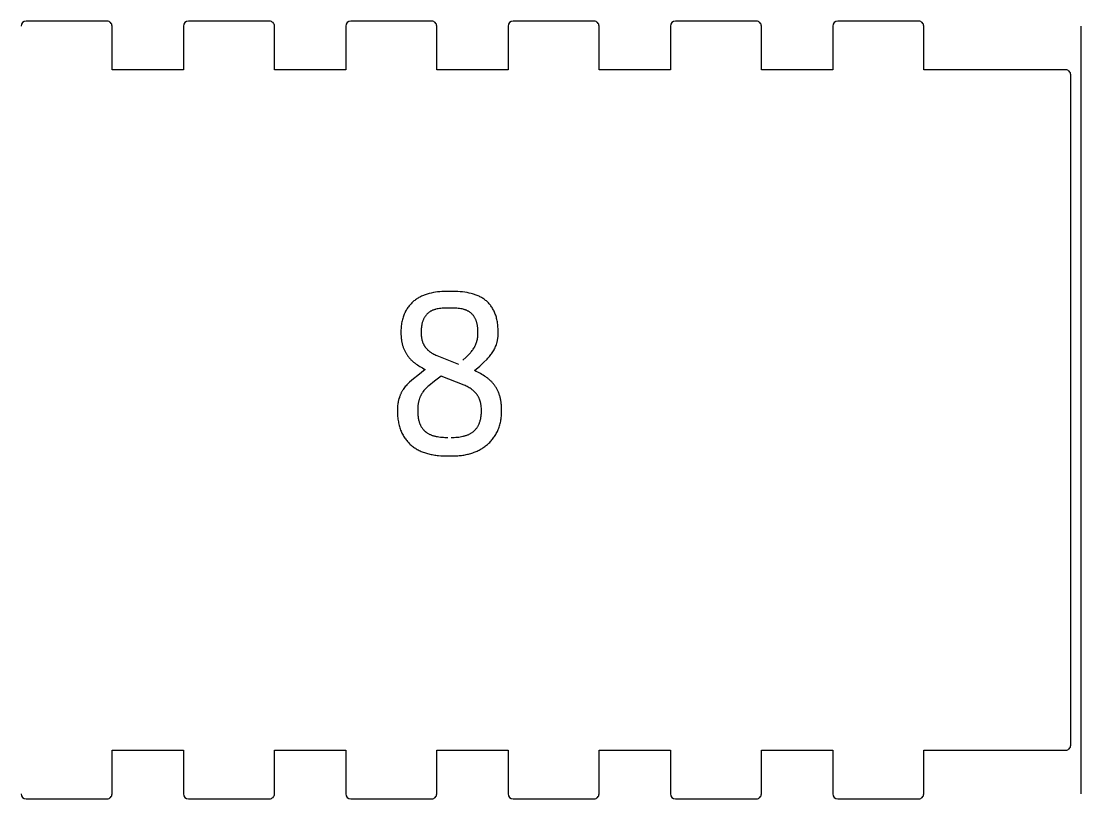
# Model space of a CAD drawing. Extents: x 296 to 1497, y 3 to 304.
# Drawn here: x 1259.2 to 1324.5, y 188.9 to 236.8 of the extents above; entities that cross this region are included whole.
import ezdxf

# ---------------------------------------------------------------- set-up
doc = ezdxf.new("R2010")
doc.units = 0
doc.layers.add('FLAT_PANELS', color=1, linetype='CONTINUOUS')
doc.layers.add('HELP_LINES', color=3, linetype='CONTINUOUS')

msp = doc.modelspace()

# ---------------------------------------------------------------- linework, layer by layer
at = {"layer": 'FLAT_PANELS'}
for p, q in [((1264.509, 236.766, 0), (1259.509, 236.766, 0)), ((1264.809, 233.766, 0), (1264.809, 236.466, 0)), ((1269.21, 236.466, 0), (1269.21, 233.766, 0)), ((1274.51, 236.766, 0), (1269.51, 236.766, 0)), ((1274.81, 233.766, 0), (1274.81, 236.466, 0)), ((1279.21, 236.466, 0), (1279.21, 233.766, 0)), ((1284.51, 236.766, 0), (1279.51, 236.766, 0)), ((1284.81, 233.766, 0), (1284.81, 236.466, 0)), ((1289.21, 236.466, 0), (1289.21, 233.766, 0)), ((1294.51, 236.766, 0), (1289.51, 236.766, 0)), ((1294.81, 233.766, 0), (1294.81, 236.466, 0)), ((1299.21, 236.466, 0), (1299.21, 233.766, 0)), ((1304.51, 236.766, 0), (1299.51, 236.766, 0)), ((1304.81, 233.766, 0), (1304.81, 236.466, 0)), ((1309.21, 236.466, 0), (1309.21, 233.766, 0)), ((1314.51, 236.766, 0), (1309.51, 236.766, 0)), ((1314.81, 233.766, 0), (1314.81, 236.466, 0)), ((1324.487, 236.466, 0), (1324.487, 189.172, 0)), ((1269.21, 233.766, 0), (1264.809, 233.766, 0)), ((1279.21, 233.766, 0), (1274.81, 233.766, 0)), ((1289.21, 233.766, 0), (1284.81, 233.766, 0)), ((1299.21, 233.766, 0), (1294.81, 233.766, 0)), ((1309.21, 233.766, 0), (1304.81, 233.766, 0)), ((1323.567, 233.766, 0), (1314.81, 233.766, 0)), ((1323.867, 192.172, 0), (1323.867, 233.466, 0)), ((1264.809, 189.172, 0), (1264.809, 191.872, 0)), ((1264.809, 191.872, 0), (1269.21, 191.872, 0)), ((1269.21, 191.872, 0), (1269.21, 189.172, 0)), ((1274.81, 189.172, 0), (1274.81, 191.872, 0)), ((1274.81, 191.872, 0), (1279.21, 191.872, 0)), ((1279.21, 191.872, 0), (1279.21, 189.172, 0)), ((1284.81, 189.172, 0), (1284.81, 191.872, 0)), ((1284.81, 191.872, 0), (1289.21, 191.872, 0)), ((1289.21, 191.872, 0), (1289.21, 189.172, 0)), ((1294.81, 189.172, 0), (1294.81, 191.872, 0)), ((1294.81, 191.872, 0), (1299.21, 191.872, 0)), ((1299.21, 191.872, 0), (1299.21, 189.172, 0)), ((1304.81, 189.172, 0), (1304.81, 191.872, 0)), ((1304.81, 191.872, 0), (1309.21, 191.872, 0)), ((1309.21, 191.872, 0), (1309.21, 189.172, 0)), ((1314.81, 189.172, 0), (1314.81, 191.872, 0)), ((1314.81, 191.872, 0), (1323.567, 191.872, 0)), ((1259.509, 188.872, 0), (1264.509, 188.872, 0)), ((1269.51, 188.872, 0), (1274.51, 188.872, 0)), ((1279.51, 188.872, 0), (1284.51, 188.872, 0)), ((1289.51, 188.872, 0), (1294.51, 188.872, 0)), ((1299.51, 188.872, 0), (1304.51, 188.872, 0)), ((1309.51, 188.872, 0), (1314.51, 188.872, 0))]:
    msp.add_line(p, q, dxfattribs=at)
for centre, start, end in [((1259.509, 236.466, 0), 90.0002, 179.99997), ((1264.509, 236.466, 0), 359.99997, 90.0002), ((1269.51, 236.466, 0), 90.0002, 179.99997), ((1274.51, 236.466, 0), 359.99997, 90.0002), ((1279.51, 236.466, 0), 90.0002, 179.99997), ((1284.51, 236.466, 0), 359.99997, 90.0002), ((1289.51, 236.466, 0), 90.0002, 179.99997), ((1294.51, 236.466, 0), 359.99997, 90.0002), ((1299.51, 236.466, 0), 90.0002, 179.99997), ((1304.51, 236.466, 0), 359.99997, 90.0002), ((1309.51, 236.466, 0), 90.0002, 179.99997), ((1314.51, 236.466, 0), 359.99997, 90.0002), ((1323.567, 233.466, 0), 0, 90.00022), ((1323.567, 192.172, 0), 269.99978, 0), ((1259.509, 189.172, 0), 180.00003, 269.9998), ((1264.509, 189.172, 0), 269.9998, 0.00003), ((1269.51, 189.172, 0), 180.00003, 269.9998), ((1274.51, 189.172, 0), 269.9998, 0.00003), ((1279.51, 189.172, 0), 180.00003, 269.9998), ((1284.51, 189.172, 0), 269.9998, 0.00003), ((1289.51, 189.172, 0), 180.00003, 269.9998), ((1294.51, 189.172, 0), 269.9998, 0.00003), ((1299.51, 189.172, 0), 180.00003, 269.9998), ((1304.51, 189.172, 0), 269.9998, 0.00003), ((1309.51, 189.172, 0), 180.00003, 269.9998), ((1314.51, 189.172, 0), 269.9998, 0.00003)]:
    msp.add_arc(centre, 0.3, start, end, dxfattribs=at)
at = {"layer": 'HELP_LINES'}
for p, q in [((1284.345, 219.995), (1284.283, 219.978)), ((1284.472, 220.024), (1284.345, 219.995)), ((1284.6, 220.05), (1284.472, 220.024)), ((1284.729, 220.072), (1284.6, 220.05)), ((1284.859, 220.089), (1284.729, 220.072)), ((1284.99, 220.103), (1284.859, 220.089)), ((1285.123, 220.113), (1284.99, 220.103)), ((1285.257, 220.119), (1285.123, 220.113)), ((1285.392, 220.121), (1285.257, 220.119)), ((1285.958, 220.119), (1285.392, 220.121)), ((1286.108, 220.113), (1285.958, 220.119)), ((1286.255, 220.103), (1286.108, 220.113)), ((1286.399, 220.089), (1286.255, 220.103)), ((1286.539, 220.072), (1286.399, 220.089)), ((1286.675, 220.05), (1286.539, 220.072)), ((1286.809, 220.024), (1286.675, 220.05)), ((1286.939, 219.995), (1286.809, 220.024)), ((1287.002, 219.978), (1286.939, 219.995)), ((1283.227, 219.367), (1283.185, 219.322)), ((1283.27, 219.411), (1283.227, 219.367)), ((1283.314, 219.453), (1283.27, 219.411)), ((1283.36, 219.494), (1283.314, 219.453)), ((1283.406, 219.534), (1283.36, 219.494)), ((1283.454, 219.572), (1283.406, 219.534)), ((1283.503, 219.608), (1283.454, 219.572)), ((1283.553, 219.643), (1283.503, 219.608)), ((1283.604, 219.677), (1283.553, 219.643)), ((1283.655, 219.709), (1283.604, 219.677)), ((1283.708, 219.74), (1283.655, 219.709)), ((1283.761, 219.77), (1283.708, 219.74)), ((1283.815, 219.799), (1283.761, 219.77)), ((1283.871, 219.826), (1283.815, 219.799)), ((1283.927, 219.852), (1283.871, 219.826)), ((1283.984, 219.876), (1283.927, 219.852)), ((1284.042, 219.899), (1283.984, 219.876)), ((1284.101, 219.921), (1284.042, 219.899)), ((1284.161, 219.941), (1284.101, 219.921)), ((1284.221, 219.96), (1284.161, 219.941)), ((1284.283, 219.978), (1284.221, 219.96)), ((1287.065, 219.96), (1287.002, 219.978)), ((1287.126, 219.941), (1287.065, 219.96)), ((1287.186, 219.921), (1287.126, 219.941)), ((1287.245, 219.899), (1287.186, 219.921)), ((1287.303, 219.876), (1287.245, 219.899)), ((1287.36, 219.852), (1287.303, 219.876)), ((1287.416, 219.826), (1287.36, 219.852)), ((1287.47, 219.799), (1287.416, 219.826)), ((1287.524, 219.77), (1287.47, 219.799)), ((1287.576, 219.74), (1287.524, 219.77)), ((1287.627, 219.709), (1287.576, 219.74)), ((1287.677, 219.677), (1287.627, 219.709)), ((1287.726, 219.643), (1287.677, 219.677)), ((1287.774, 219.608), (1287.726, 219.643)), ((1287.82, 219.572), (1287.774, 219.608)), ((1287.866, 219.534), (1287.82, 219.572)), ((1287.91, 219.494), (1287.866, 219.534)), ((1287.953, 219.453), (1287.91, 219.494)), ((1287.994, 219.411), (1287.953, 219.453)), ((1288.034, 219.367), (1287.994, 219.411)), ((1288.073, 219.322), (1288.034, 219.367)), ((1282.806, 218.724), (1282.779, 218.661)), ((1282.82, 218.756), (1282.806, 218.724)), ((1282.834, 218.786), (1282.82, 218.756)), ((1282.864, 218.847), (1282.834, 218.786)), ((1282.894, 218.905), (1282.864, 218.847)), ((1282.927, 218.963), (1282.894, 218.905)), ((1282.96, 219.019), (1282.927, 218.963)), ((1282.994, 219.073), (1282.96, 219.019)), ((1283.03, 219.126), (1282.994, 219.073)), ((1283.067, 219.177), (1283.03, 219.126)), ((1283.105, 219.227), (1283.067, 219.177)), ((1283.145, 219.275), (1283.105, 219.227)), ((1283.185, 219.322), (1283.145, 219.275)), ((1284.175, 218.689), (1284.153, 218.663)), ((1284.198, 218.714), (1284.175, 218.689)), ((1284.221, 218.738), (1284.198, 218.714)), ((1284.246, 218.761), (1284.221, 218.738)), ((1284.271, 218.783), (1284.246, 218.761)), ((1284.297, 218.804), (1284.271, 218.783)), ((1284.323, 218.825), (1284.297, 218.804)), ((1284.35, 218.845), (1284.323, 218.825)), ((1284.378, 218.863), (1284.35, 218.845)), ((1284.406, 218.881), (1284.378, 218.863)), ((1284.435, 218.899), (1284.406, 218.881)), ((1284.464, 218.915), (1284.435, 218.899)), ((1284.495, 218.931), (1284.464, 218.915)), ((1284.525, 218.945), (1284.495, 218.931)), ((1284.557, 218.959), (1284.525, 218.945)), ((1284.589, 218.972), (1284.557, 218.959)), ((1284.622, 218.985), (1284.589, 218.972)), ((1284.655, 218.996), (1284.622, 218.985)), ((1284.689, 219.006), (1284.655, 218.996)), ((1284.724, 219.016), (1284.689, 219.006)), ((1284.759, 219.025), (1284.724, 219.016)), ((1284.831, 219.041), (1284.759, 219.025)), ((1284.905, 219.055), (1284.831, 219.041)), ((1284.981, 219.067), (1284.905, 219.055)), ((1285.059, 219.076), (1284.981, 219.067)), ((1285.139, 219.084), (1285.059, 219.076)), ((1285.221, 219.089), (1285.139, 219.084)), ((1285.306, 219.092), (1285.221, 219.089)), ((1285.392, 219.093), (1285.306, 219.092)), ((1285.891, 219.092), (1285.392, 219.093)), ((1285.975, 219.089), (1285.891, 219.092)), ((1286.057, 219.084), (1285.975, 219.089)), ((1286.137, 219.076), (1286.057, 219.084)), ((1286.216, 219.067), (1286.137, 219.076)), ((1286.292, 219.055), (1286.216, 219.067)), ((1286.366, 219.041), (1286.292, 219.055)), ((1286.438, 219.025), (1286.366, 219.041)), ((1286.473, 219.016), (1286.438, 219.025)), ((1286.508, 219.006), (1286.473, 219.016)), ((1286.542, 218.996), (1286.508, 219.006)), ((1286.575, 218.985), (1286.542, 218.996)), ((1286.608, 218.972), (1286.575, 218.985)), ((1286.64, 218.959), (1286.608, 218.972)), ((1286.671, 218.945), (1286.64, 218.959)), ((1286.702, 218.931), (1286.671, 218.945)), ((1286.732, 218.915), (1286.702, 218.931)), ((1286.762, 218.899), (1286.732, 218.915)), ((1286.791, 218.881), (1286.762, 218.899)), ((1286.819, 218.863), (1286.791, 218.881)), ((1286.847, 218.845), (1286.819, 218.863)), ((1286.874, 218.825), (1286.847, 218.845)), ((1286.9, 218.804), (1286.874, 218.825)), ((1286.926, 218.783), (1286.9, 218.804)), ((1286.951, 218.761), (1286.926, 218.783)), ((1286.975, 218.738), (1286.951, 218.761)), ((1286.999, 218.714), (1286.975, 218.738)), ((1287.022, 218.689), (1286.999, 218.714)), ((1287.044, 218.663), (1287.022, 218.689)), ((1288.111, 219.275), (1288.073, 219.322)), ((1288.147, 219.227), (1288.111, 219.275)), ((1288.183, 219.177), (1288.147, 219.227)), ((1288.216, 219.126), (1288.183, 219.177)), ((1288.249, 219.073), (1288.216, 219.126)), ((1288.28, 219.019), (1288.249, 219.073)), ((1288.31, 218.963), (1288.28, 219.019)), ((1288.339, 218.905), (1288.31, 218.963)), ((1288.366, 218.847), (1288.339, 218.905)), ((1288.392, 218.786), (1288.366, 218.847)), ((1288.417, 218.724), (1288.392, 218.786)), ((1288.44, 218.661), (1288.417, 218.724)), ((1282.634, 218.087), (1282.624, 218.007)), ((1282.646, 218.165), (1282.634, 218.087)), ((1282.66, 218.241), (1282.646, 218.165)), ((1282.675, 218.316), (1282.66, 218.241)), ((1282.692, 218.388), (1282.675, 218.316)), ((1282.711, 218.459), (1282.692, 218.388)), ((1282.732, 218.528), (1282.711, 218.459)), ((1282.755, 218.595), (1282.732, 218.528)), ((1282.779, 218.661), (1282.755, 218.595)), ((1283.882, 218.034), (1283.875, 217.989)), ((1283.89, 218.078), (1283.882, 218.034)), ((1283.899, 218.121), (1283.89, 218.078)), ((1283.909, 218.163), (1283.899, 218.121)), ((1283.92, 218.204), (1283.909, 218.163)), ((1283.932, 218.243), (1283.92, 218.204)), ((1283.944, 218.281), (1283.932, 218.243)), ((1283.957, 218.318), (1283.944, 218.281)), ((1283.971, 218.354), (1283.957, 218.318)), ((1283.986, 218.389), (1283.971, 218.354)), ((1284.002, 218.423), (1283.986, 218.389)), ((1284.018, 218.456), (1284.002, 218.423)), ((1284.035, 218.488), (1284.018, 218.456)), ((1284.053, 218.52), (1284.035, 218.488)), ((1284.071, 218.55), (1284.053, 218.52)), ((1284.09, 218.58), (1284.071, 218.55)), ((1284.11, 218.608), (1284.09, 218.58)), ((1284.131, 218.636), (1284.11, 218.608)), ((1284.153, 218.663), (1284.131, 218.636)), ((1287.066, 218.636), (1287.044, 218.663)), ((1287.086, 218.608), (1287.066, 218.636)), ((1287.106, 218.58), (1287.086, 218.608)), ((1287.125, 218.55), (1287.106, 218.58)), ((1287.144, 218.52), (1287.125, 218.55)), ((1287.162, 218.488), (1287.144, 218.52)), ((1287.179, 218.456), (1287.162, 218.488)), ((1287.195, 218.423), (1287.179, 218.456)), ((1287.211, 218.389), (1287.195, 218.423)), ((1287.225, 218.354), (1287.211, 218.389)), ((1287.239, 218.318), (1287.225, 218.354)), ((1287.253, 218.281), (1287.239, 218.318)), ((1287.265, 218.243), (1287.253, 218.281)), ((1287.277, 218.204), (1287.265, 218.243)), ((1287.287, 218.163), (1287.277, 218.204)), ((1287.297, 218.121), (1287.287, 218.163)), ((1287.306, 218.078), (1287.297, 218.121)), ((1287.314, 218.034), (1287.306, 218.078)), ((1287.322, 217.989), (1287.314, 218.034)), ((1288.462, 218.595), (1288.44, 218.661)), ((1288.482, 218.528), (1288.462, 218.595)), ((1288.5, 218.459), (1288.482, 218.528)), ((1288.517, 218.388), (1288.5, 218.459)), ((1288.532, 218.316), (1288.517, 218.388)), ((1288.545, 218.241), (1288.532, 218.316)), ((1288.557, 218.165), (1288.545, 218.241)), ((1288.568, 218.087), (1288.557, 218.165)), ((1288.576, 218.007), (1288.568, 218.087)), ((1282.602, 217.671), (1282.601, 217.582)), ((1282.601, 217.582), (1282.603, 217.474)), ((1282.605, 217.758), (1282.602, 217.671)), ((1282.603, 217.474), (1282.608, 217.368)), ((1282.61, 217.843), (1282.605, 217.758)), ((1282.616, 217.926), (1282.61, 217.843)), ((1282.624, 218.007), (1282.616, 217.926)), ((1283.849, 217.691), (1283.848, 217.582)), ((1283.848, 217.582), (1283.849, 217.516)), ((1283.851, 217.744), (1283.849, 217.691)), ((1283.849, 217.516), (1283.851, 217.452)), ((1283.854, 217.795), (1283.851, 217.744)), ((1283.851, 217.452), (1283.856, 217.39)), ((1283.858, 217.845), (1283.854, 217.795)), ((1283.856, 217.39), (1283.863, 217.329)), ((1283.863, 217.894), (1283.858, 217.845)), ((1283.869, 217.942), (1283.863, 217.894)), ((1283.875, 217.989), (1283.869, 217.942)), ((1287.328, 217.942), (1287.322, 217.989)), ((1287.334, 217.894), (1287.328, 217.942)), ((1287.338, 217.845), (1287.334, 217.894)), ((1287.342, 217.795), (1287.338, 217.845)), ((1287.34, 217.361), (1287.345, 217.432)), ((1287.345, 217.744), (1287.342, 217.795)), ((1287.347, 217.691), (1287.345, 217.744)), ((1287.345, 217.432), (1287.348, 217.506)), ((1287.349, 217.582), (1287.347, 217.691)), ((1287.348, 217.506), (1287.349, 217.582)), ((1288.583, 217.926), (1288.576, 218.007)), ((1288.589, 217.843), (1288.583, 217.926)), ((1288.584, 217.317), (1288.591, 217.403)), ((1288.593, 217.758), (1288.589, 217.843)), ((1288.591, 217.403), (1288.595, 217.491)), ((1288.595, 217.671), (1288.593, 217.758)), ((1288.596, 217.582), (1288.595, 217.671)), ((1288.595, 217.491), (1288.596, 217.582)), ((1282.608, 217.368), (1282.616, 217.265)), ((1282.616, 217.265), (1282.622, 217.215)), ((1282.622, 217.215), (1282.628, 217.165)), ((1282.628, 217.165), (1282.635, 217.116)), ((1282.635, 217.116), (1282.643, 217.068)), ((1282.643, 217.068), (1282.652, 217.02)), ((1282.652, 217.02), (1282.661, 216.974)), ((1282.661, 216.974), (1282.672, 216.928)), ((1282.672, 216.928), (1282.683, 216.882)), ((1282.683, 216.882), (1282.695, 216.837)), ((1282.695, 216.837), (1282.708, 216.793)), ((1282.708, 216.793), (1282.721, 216.75)), ((1282.721, 216.75), (1282.736, 216.707)), ((1283.863, 217.329), (1283.871, 217.269)), ((1283.871, 217.269), (1283.876, 217.239)), ((1283.876, 217.239), (1283.882, 217.211)), ((1283.882, 217.211), (1283.888, 217.182)), ((1283.888, 217.182), (1283.894, 217.154)), ((1283.894, 217.154), (1283.901, 217.126)), ((1283.901, 217.126), (1283.908, 217.098)), ((1283.908, 217.098), (1283.916, 217.071)), ((1283.916, 217.071), (1283.924, 217.044)), ((1283.924, 217.044), (1283.933, 217.018)), ((1283.933, 217.018), (1283.942, 216.992)), ((1283.942, 216.992), (1283.952, 216.966)), ((1283.952, 216.966), (1283.962, 216.941)), ((1283.962, 216.941), (1283.973, 216.916)), ((1283.973, 216.916), (1283.984, 216.891)), ((1283.984, 216.891), (1283.995, 216.867)), ((1283.995, 216.867), (1284.007, 216.843)), ((1284.007, 216.843), (1284.02, 216.819)), ((1284.02, 216.819), (1284.033, 216.796)), ((1284.033, 216.796), (1284.046, 216.773)), ((1284.046, 216.773), (1284.06, 216.751)), ((1284.06, 216.751), (1284.075, 216.728)), ((1284.075, 216.728), (1284.09, 216.707)), ((1287.148, 216.719), (1287.162, 216.744)), ((1287.162, 216.744), (1287.175, 216.77)), ((1287.175, 216.77), (1287.2, 216.822)), ((1287.2, 216.822), (1287.223, 216.876)), ((1287.223, 216.876), (1287.244, 216.93)), ((1287.244, 216.93), (1287.263, 216.986)), ((1287.263, 216.986), (1287.281, 217.042)), ((1287.281, 217.042), (1287.289, 217.071)), ((1287.289, 217.071), (1287.297, 217.101)), ((1287.297, 217.101), (1287.304, 217.131)), ((1287.304, 217.131), (1287.311, 217.162)), ((1287.311, 217.162), (1287.317, 217.194)), ((1287.317, 217.194), (1287.323, 217.226)), ((1287.323, 217.226), (1287.328, 217.258)), ((1287.328, 217.258), (1287.332, 217.292)), ((1287.332, 217.292), (1287.34, 217.361)), ((1288.434, 216.722), (1288.461, 216.79)), ((1288.461, 216.79), (1288.486, 216.858)), ((1288.486, 216.858), (1288.509, 216.929)), ((1288.509, 216.929), (1288.519, 216.965)), ((1288.519, 216.965), (1288.529, 217.001)), ((1288.529, 217.001), (1288.539, 217.038)), ((1288.539, 217.038), (1288.547, 217.076)), ((1288.547, 217.076), (1288.555, 217.115)), ((1288.555, 217.115), (1288.562, 217.154)), ((1288.562, 217.154), (1288.569, 217.194)), ((1288.569, 217.194), (1288.574, 217.234)), ((1288.574, 217.234), (1288.58, 217.275)), ((1288.58, 217.275), (1288.584, 217.317)), ((1282.736, 216.707), (1282.751, 216.665)), ((1282.751, 216.665), (1282.766, 216.624)), ((1282.766, 216.624), (1282.783, 216.583)), ((1282.783, 216.583), (1282.8, 216.543)), ((1282.8, 216.543), (1282.818, 216.503)), ((1282.818, 216.503), (1282.836, 216.464)), ((1282.836, 216.464), (1282.855, 216.426)), ((1282.855, 216.426), (1282.875, 216.388)), ((1282.875, 216.388), (1282.895, 216.35)), ((1282.895, 216.35), (1282.917, 216.314)), ((1282.917, 216.314), (1282.938, 216.278)), ((1282.938, 216.278), (1282.961, 216.242)), ((1282.961, 216.242), (1282.984, 216.208)), ((1282.984, 216.208), (1283.008, 216.173)), ((1283.008, 216.173), (1283.033, 216.14)), ((1283.033, 216.14), (1283.058, 216.107)), ((1283.058, 216.107), (1283.084, 216.074)), ((1283.084, 216.074), (1283.11, 216.042)), ((1284.09, 216.707), (1284.105, 216.685)), ((1284.105, 216.685), (1284.121, 216.664)), ((1284.121, 216.664), (1284.138, 216.643)), ((1284.138, 216.643), (1284.155, 216.622)), ((1284.155, 216.622), (1284.173, 216.602)), ((1284.173, 216.602), (1284.191, 216.581)), ((1284.191, 216.581), (1284.21, 216.561)), ((1284.21, 216.561), (1284.23, 216.542)), ((1284.23, 216.542), (1284.25, 216.522)), ((1284.25, 216.522), (1284.27, 216.503)), ((1284.27, 216.503), (1284.292, 216.484)), ((1284.292, 216.484), (1284.314, 216.465)), ((1284.314, 216.465), (1284.336, 216.447)), ((1284.336, 216.447), (1284.359, 216.428)), ((1284.359, 216.428), (1284.383, 216.41)), ((1284.383, 216.41), (1284.407, 216.392)), ((1284.407, 216.392), (1284.432, 216.375)), ((1284.432, 216.375), (1284.457, 216.358)), ((1284.457, 216.358), (1284.51, 216.324)), ((1284.51, 216.324), (1284.565, 216.291)), ((1284.565, 216.291), (1284.622, 216.259)), ((1284.622, 216.259), (1284.682, 216.228)), ((1284.682, 216.228), (1284.744, 216.198)), ((1284.744, 216.198), (1284.809, 216.169)), ((1284.809, 216.169), (1286.148, 215.637)), ((1286.425, 215.889), (1286.622, 216.073)), ((1286.622, 216.073), (1286.713, 216.163)), ((1286.713, 216.163), (1286.8, 216.251)), ((1286.8, 216.251), (1286.841, 216.295)), ((1286.841, 216.295), (1286.881, 216.339)), ((1286.881, 216.339), (1286.919, 216.384)), ((1286.919, 216.384), (1286.956, 216.43)), ((1286.956, 216.43), (1286.992, 216.476)), ((1286.992, 216.476), (1287.026, 216.523)), ((1287.026, 216.523), (1287.059, 216.571)), ((1287.059, 216.571), (1287.091, 216.619)), ((1287.091, 216.619), (1287.106, 216.644)), ((1287.106, 216.644), (1287.12, 216.668)), ((1287.12, 216.668), (1287.135, 216.693)), ((1287.135, 216.693), (1287.148, 216.719)), ((1288.011, 216.064), (1288.058, 216.119)), ((1288.058, 216.119), (1288.104, 216.174)), ((1288.104, 216.174), (1288.148, 216.231)), ((1288.148, 216.231), (1288.19, 216.288)), ((1288.19, 216.288), (1288.231, 216.347)), ((1288.231, 216.347), (1288.27, 216.406)), ((1288.27, 216.406), (1288.307, 216.466)), ((1288.307, 216.466), (1288.342, 216.528)), ((1288.342, 216.528), (1288.374, 216.591)), ((1288.374, 216.591), (1288.405, 216.656)), ((1288.405, 216.656), (1288.434, 216.722)), ((1283.11, 216.042), (1283.138, 216.01)), ((1283.138, 216.01), (1283.165, 215.979)), ((1283.165, 215.979), (1283.194, 215.948)), ((1283.194, 215.948), (1283.223, 215.918)), ((1283.223, 215.918), (1283.253, 215.889)), ((1283.253, 215.889), (1283.283, 215.859)), ((1283.283, 215.859), (1283.314, 215.831)), ((1283.314, 215.831), (1283.346, 215.803)), ((1283.346, 215.803), (1283.379, 215.775)), ((1283.379, 215.775), (1283.412, 215.748)), ((1283.412, 215.748), (1283.445, 215.721)), ((1283.445, 215.721), (1283.48, 215.695)), ((1283.48, 215.695), (1283.55, 215.644)), ((1283.55, 215.644), (1283.623, 215.594)), ((1283.623, 215.594), (1283.697, 215.546)), ((1283.697, 215.546), (1283.774, 215.498)), ((1283.774, 215.498), (1283.852, 215.452)), ((1283.852, 215.452), (1283.933, 215.407)), ((1287.142, 215.243), (1287.459, 215.521)), ((1287.459, 215.521), (1287.695, 215.743)), ((1287.695, 215.743), (1287.911, 215.957)), ((1287.911, 215.957), (1287.962, 216.01)), ((1287.962, 216.01), (1288.011, 216.064)), ((1283.635, 214.953), (1283.374, 214.741)), ((1284.1, 215.321), (1283.635, 214.953)), ((1283.933, 215.407), (1284.015, 215.363)), ((1284.015, 215.363), (1284.1, 215.321)), ((1285.075, 214.907), (1284.669, 214.591)), ((1286.495, 214.355), (1285.075, 214.907)), ((1287.238, 215.199), (1287.142, 215.243)), ((1287.331, 215.153), (1287.238, 215.199)), ((1287.422, 215.107), (1287.331, 215.153)), ((1287.51, 215.059), (1287.422, 215.107)), ((1287.595, 215.01), (1287.51, 215.059)), ((1287.678, 214.96), (1287.595, 215.01)), ((1287.759, 214.908), (1287.678, 214.96)), ((1287.837, 214.855), (1287.759, 214.908)), ((1287.875, 214.828), (1287.837, 214.855)), ((1287.912, 214.801), (1287.875, 214.828)), ((1287.949, 214.773), (1287.912, 214.801)), ((1287.985, 214.744), (1287.949, 214.773)), ((1282.782, 214.141), (1282.74, 214.08)), ((1282.826, 214.201), (1282.782, 214.141)), ((1282.872, 214.259), (1282.826, 214.201)), ((1282.921, 214.316), (1282.872, 214.259)), ((1282.971, 214.372), (1282.921, 214.316)), ((1283.023, 214.427), (1282.971, 214.372)), ((1283.077, 214.48), (1283.023, 214.427)), ((1283.134, 214.533), (1283.077, 214.48)), ((1283.251, 214.636), (1283.134, 214.533)), ((1283.374, 214.741), (1283.251, 214.636)), ((1284.14, 214.149), (1284.098, 214.105)), ((1284.182, 214.192), (1284.14, 214.149)), ((1284.226, 214.233), (1284.182, 214.192)), ((1284.27, 214.272), (1284.226, 214.233)), ((1284.316, 214.309), (1284.27, 214.272)), ((1284.669, 214.591), (1284.316, 214.309)), ((1286.563, 214.325), (1286.495, 214.355)), ((1286.628, 214.294), (1286.563, 214.325)), ((1286.692, 214.262), (1286.628, 214.294)), ((1286.753, 214.228), (1286.692, 214.262)), ((1286.812, 214.194), (1286.753, 214.228)), ((1286.868, 214.158), (1286.812, 214.194)), ((1286.923, 214.121), (1286.868, 214.158)), ((1286.975, 214.083), (1286.923, 214.121)), ((1288.02, 214.715), (1287.985, 214.744)), ((1288.054, 214.685), (1288.02, 214.715)), ((1288.088, 214.654), (1288.054, 214.685)), ((1288.121, 214.623), (1288.088, 214.654)), ((1288.154, 214.591), (1288.121, 214.623)), ((1288.185, 214.559), (1288.154, 214.591)), ((1288.216, 214.526), (1288.185, 214.559)), ((1288.247, 214.492), (1288.216, 214.526)), ((1288.276, 214.458), (1288.247, 214.492)), ((1288.305, 214.423), (1288.276, 214.458)), ((1288.333, 214.388), (1288.305, 214.423)), ((1288.36, 214.352), (1288.333, 214.388)), ((1288.387, 214.315), (1288.36, 214.352)), ((1288.413, 214.278), (1288.387, 214.315)), ((1288.438, 214.239), (1288.413, 214.278)), ((1288.462, 214.201), (1288.438, 214.239)), ((1288.486, 214.161), (1288.462, 214.201)), ((1288.509, 214.121), (1288.486, 214.161)), ((1288.531, 214.079), (1288.509, 214.121)), ((1282.47, 213.482), (1282.46, 213.441)), ((1282.482, 213.521), (1282.47, 213.482)), ((1282.506, 213.599), (1282.482, 213.521)), ((1282.519, 213.637), (1282.506, 213.599)), ((1282.533, 213.674), (1282.519, 213.637)), ((1282.547, 213.711), (1282.533, 213.674)), ((1282.562, 213.747), (1282.547, 213.711)), ((1282.577, 213.783), (1282.562, 213.747)), ((1282.593, 213.818), (1282.577, 213.783)), ((1282.609, 213.853), (1282.593, 213.818)), ((1282.626, 213.887), (1282.609, 213.853)), ((1282.644, 213.92), (1282.626, 213.887)), ((1282.662, 213.953), (1282.644, 213.92)), ((1282.681, 213.986), (1282.662, 213.953)), ((1282.7, 214.018), (1282.681, 213.986)), ((1282.719, 214.049), (1282.7, 214.018)), ((1282.74, 214.08), (1282.719, 214.049)), ((1283.732, 213.473), (1283.72, 213.437)), ((1283.757, 213.543), (1283.732, 213.473)), ((1283.77, 213.577), (1283.757, 213.543)), ((1283.783, 213.61), (1283.77, 213.577)), ((1283.797, 213.643), (1283.783, 213.61)), ((1283.812, 213.675), (1283.797, 213.643)), ((1283.827, 213.706), (1283.812, 213.675)), ((1283.842, 213.737), (1283.827, 213.706)), ((1283.858, 213.767), (1283.842, 213.737)), ((1283.874, 213.797), (1283.858, 213.767)), ((1283.891, 213.826), (1283.874, 213.797)), ((1283.908, 213.854), (1283.891, 213.826)), ((1283.925, 213.882), (1283.908, 213.854)), ((1283.943, 213.909), (1283.925, 213.882)), ((1283.961, 213.935), (1283.943, 213.909)), ((1283.98, 213.961), (1283.961, 213.935)), ((1284.019, 214.011), (1283.98, 213.961)), ((1284.058, 214.059), (1284.019, 214.011)), ((1284.098, 214.105), (1284.058, 214.059)), ((1287, 214.063), (1286.975, 214.083)), ((1287.025, 214.044), (1287, 214.063)), ((1287.049, 214.023), (1287.025, 214.044)), ((1287.073, 214.003), (1287.049, 214.023)), ((1287.096, 213.982), (1287.073, 214.003)), ((1287.118, 213.962), (1287.096, 213.982)), ((1287.14, 213.94), (1287.118, 213.962)), ((1287.162, 213.919), (1287.14, 213.94)), ((1287.182, 213.897), (1287.162, 213.919)), ((1287.203, 213.875), (1287.182, 213.897)), ((1287.222, 213.852), (1287.203, 213.875)), ((1287.242, 213.83), (1287.222, 213.852)), ((1287.26, 213.807), (1287.242, 213.83)), ((1287.278, 213.783), (1287.26, 213.807)), ((1287.296, 213.76), (1287.278, 213.783)), ((1287.313, 213.736), (1287.296, 213.76)), ((1287.329, 213.711), (1287.313, 213.736)), ((1287.345, 213.686), (1287.329, 213.711)), ((1287.36, 213.66), (1287.345, 213.686)), ((1287.375, 213.634), (1287.36, 213.66)), ((1287.389, 213.608), (1287.375, 213.634)), ((1287.403, 213.58), (1287.389, 213.608)), ((1287.416, 213.553), (1287.403, 213.58)), ((1287.428, 213.525), (1287.416, 213.553)), ((1287.44, 213.496), (1287.428, 213.525)), ((1287.452, 213.467), (1287.44, 213.496)), ((1287.462, 213.437), (1287.452, 213.467)), ((1288.552, 214.038), (1288.531, 214.079)), ((1288.572, 213.995), (1288.552, 214.038)), ((1288.592, 213.952), (1288.572, 213.995)), ((1288.61, 213.908), (1288.592, 213.952)), ((1288.629, 213.863), (1288.61, 213.908)), ((1288.646, 213.818), (1288.629, 213.863)), ((1288.662, 213.771), (1288.646, 213.818)), ((1288.678, 213.724), (1288.662, 213.771)), ((1288.693, 213.677), (1288.678, 213.724)), ((1288.707, 213.628), (1288.693, 213.677)), ((1288.72, 213.579), (1288.707, 213.628)), ((1288.732, 213.528), (1288.72, 213.579)), ((1288.744, 213.477), (1288.732, 213.528)), ((1288.754, 213.424), (1288.744, 213.477)), ((1282.389, 212.887), (1282.388, 212.782)), ((1282.394, 212.988), (1282.389, 212.887)), ((1282.401, 213.086), (1282.394, 212.988)), ((1282.411, 213.18), (1282.401, 213.086)), ((1282.418, 213.226), (1282.411, 213.18)), ((1282.425, 213.271), (1282.418, 213.226)), ((1282.432, 213.315), (1282.425, 213.271)), ((1282.441, 213.358), (1282.432, 213.315)), ((1282.45, 213.4), (1282.441, 213.358)), ((1282.46, 213.441), (1282.45, 213.4)), ((1283.637, 212.882), (1283.635, 212.782)), ((1283.641, 212.978), (1283.637, 212.882)), ((1283.644, 213.024), (1283.641, 212.978)), ((1283.649, 213.07), (1283.644, 213.024)), ((1283.654, 213.114), (1283.649, 213.07)), ((1283.659, 213.158), (1283.654, 213.114)), ((1283.666, 213.201), (1283.659, 213.158)), ((1283.673, 213.242), (1283.666, 213.201)), ((1283.681, 213.283), (1283.673, 213.242)), ((1283.689, 213.323), (1283.681, 213.283)), ((1283.699, 213.362), (1283.689, 213.323)), ((1283.709, 213.4), (1283.699, 213.362)), ((1283.72, 213.437), (1283.709, 213.4)), ((1287.473, 213.407), (1287.462, 213.437)), ((1287.482, 213.377), (1287.473, 213.407)), ((1287.492, 213.346), (1287.482, 213.377)), ((1287.5, 213.314), (1287.492, 213.346)), ((1287.508, 213.282), (1287.5, 213.314)), ((1287.516, 213.25), (1287.508, 213.282)), ((1287.523, 213.217), (1287.516, 213.25)), ((1287.529, 213.183), (1287.523, 213.217)), ((1287.535, 213.149), (1287.529, 213.183)), ((1287.54, 213.115), (1287.535, 213.149)), ((1287.545, 213.08), (1287.54, 213.115)), ((1287.553, 213.008), (1287.545, 213.08)), ((1287.558, 212.935), (1287.553, 213.008)), ((1287.562, 212.859), (1287.558, 212.935)), ((1287.563, 212.782), (1287.562, 212.859)), ((1288.763, 213.371), (1288.754, 213.424)), ((1288.772, 213.316), (1288.763, 213.371)), ((1288.78, 213.261), (1288.772, 213.316)), ((1288.787, 213.204), (1288.78, 213.261)), ((1288.792, 213.147), (1288.787, 213.204)), ((1288.802, 213.029), (1288.792, 213.147)), ((1288.807, 212.908), (1288.802, 213.029)), ((1288.809, 212.782), (1288.807, 212.908)), ((1282.388, 212.782), (1282.389, 212.691)), ((1282.389, 212.691), (1282.391, 212.601)), ((1282.391, 212.601), (1282.396, 212.513)), ((1282.396, 212.513), (1282.402, 212.427)), ((1282.402, 212.427), (1282.41, 212.342)), ((1282.41, 212.342), (1282.419, 212.259)), ((1282.419, 212.259), (1282.431, 212.178)), ((1282.431, 212.178), (1282.444, 212.098)), ((1283.635, 212.782), (1283.636, 212.717)), ((1283.636, 212.717), (1283.637, 212.654)), ((1283.637, 212.654), (1283.64, 212.593)), ((1283.64, 212.593), (1283.644, 212.533)), ((1283.644, 212.533), (1283.649, 212.475)), ((1283.649, 212.475), (1283.655, 212.418)), ((1283.655, 212.418), (1283.663, 212.362)), ((1283.663, 212.362), (1283.671, 212.309)), ((1283.671, 212.309), (1283.681, 212.257)), ((1283.681, 212.257), (1283.692, 212.206)), ((1283.692, 212.206), (1283.704, 212.157)), ((1283.704, 212.157), (1283.717, 212.11)), ((1287.481, 212.13), (1287.494, 212.176)), ((1287.494, 212.176), (1287.506, 212.224)), ((1287.506, 212.224), (1287.517, 212.273)), ((1287.517, 212.273), (1287.526, 212.324)), ((1287.526, 212.324), (1287.535, 212.376)), ((1287.535, 212.376), (1287.542, 212.43)), ((1287.542, 212.43), (1287.548, 212.485)), ((1287.548, 212.485), (1287.554, 212.542)), ((1287.554, 212.542), (1287.558, 212.6)), ((1287.558, 212.6), (1287.56, 212.659)), ((1287.56, 212.659), (1287.562, 212.72)), ((1287.562, 212.72), (1287.563, 212.782)), ((1288.75, 212.128), (1288.764, 212.205)), ((1288.764, 212.205), (1288.776, 212.283)), ((1288.776, 212.283), (1288.786, 212.363)), ((1288.786, 212.363), (1288.794, 212.444)), ((1288.794, 212.444), (1288.8, 212.526)), ((1288.8, 212.526), (1288.805, 212.61)), ((1288.805, 212.61), (1288.808, 212.695)), ((1288.808, 212.695), (1288.809, 212.782)), ((1282.444, 212.098), (1282.458, 212.02)), ((1282.458, 212.02), (1282.475, 211.943)), ((1282.475, 211.943), (1282.493, 211.868)), ((1282.493, 211.868), (1282.513, 211.795)), ((1282.513, 211.795), (1282.535, 211.724)), ((1282.535, 211.724), (1282.558, 211.654)), ((1282.558, 211.654), (1282.584, 211.585)), ((1282.584, 211.585), (1282.611, 211.519)), ((1282.611, 211.519), (1282.639, 211.454)), ((1283.717, 212.11), (1283.731, 212.064)), ((1283.731, 212.064), (1283.746, 212.02)), ((1283.746, 212.02), (1283.754, 211.998)), ((1283.754, 211.998), (1283.763, 211.977)), ((1283.763, 211.977), (1283.771, 211.956)), ((1283.771, 211.956), (1283.78, 211.936)), ((1283.78, 211.936), (1283.799, 211.896)), ((1283.799, 211.896), (1283.818, 211.857)), ((1283.818, 211.857), (1283.838, 211.82)), ((1283.838, 211.82), (1283.86, 211.783)), ((1283.86, 211.783), (1283.882, 211.748)), ((1283.882, 211.748), (1283.904, 211.714)), ((1283.904, 211.714), (1283.928, 211.681)), ((1283.928, 211.681), (1283.953, 211.649)), ((1283.953, 211.649), (1283.978, 211.618)), ((1283.978, 211.618), (1283.991, 211.603)), ((1283.991, 211.603), (1284.005, 211.589)), ((1284.005, 211.589), (1284.018, 211.574)), ((1284.018, 211.574), (1284.032, 211.56)), ((1284.032, 211.56), (1284.046, 211.546)), ((1284.046, 211.546), (1284.06, 211.533)), ((1284.06, 211.533), (1284.074, 211.52)), ((1284.074, 211.52), (1284.089, 211.507)), ((1284.089, 211.507), (1284.103, 211.494)), ((1287.048, 211.478), (1287.078, 211.503)), ((1287.078, 211.503), (1287.108, 211.528)), ((1287.108, 211.528), (1287.137, 211.555)), ((1287.137, 211.555), (1287.165, 211.583)), ((1287.165, 211.583), (1287.192, 211.612)), ((1287.192, 211.612), (1287.219, 211.642)), ((1287.219, 211.642), (1287.244, 211.673)), ((1287.244, 211.673), (1287.269, 211.705)), ((1287.269, 211.705), (1287.292, 211.738)), ((1287.292, 211.738), (1287.315, 211.772)), ((1287.315, 211.772), (1287.337, 211.807)), ((1287.337, 211.807), (1287.359, 211.843)), ((1287.359, 211.843), (1287.379, 211.881)), ((1287.379, 211.881), (1287.398, 211.919)), ((1287.398, 211.919), (1287.417, 211.958)), ((1287.417, 211.958), (1287.426, 211.979)), ((1287.426, 211.979), (1287.435, 211.999)), ((1287.435, 211.999), (1287.443, 212.02)), ((1287.443, 212.02), (1287.451, 212.041)), ((1287.451, 212.041), (1287.467, 212.085)), ((1287.467, 212.085), (1287.481, 212.13)), ((1288.543, 211.496), (1288.573, 211.561)), ((1288.573, 211.561), (1288.601, 211.627)), ((1288.601, 211.627), (1288.628, 211.695)), ((1288.628, 211.695), (1288.653, 211.763)), ((1288.653, 211.763), (1288.676, 211.834)), ((1288.676, 211.834), (1288.697, 211.905)), ((1288.697, 211.905), (1288.717, 211.978)), ((1288.717, 211.978), (1288.734, 212.052)), ((1288.734, 212.052), (1288.75, 212.128)), ((1282.639, 211.454), (1282.669, 211.39)), ((1282.669, 211.39), (1282.7, 211.328)), ((1282.7, 211.328), (1282.733, 211.267)), ((1282.733, 211.267), (1282.767, 211.208)), ((1282.767, 211.208), (1282.802, 211.15)), ((1282.802, 211.15), (1282.839, 211.094)), ((1282.839, 211.094), (1282.877, 211.039)), ((1282.877, 211.039), (1282.917, 210.986)), ((1282.917, 210.986), (1282.957, 210.934)), ((1282.957, 210.934), (1283, 210.883)), ((1283, 210.883), (1283.043, 210.834)), ((1284.103, 211.494), (1284.118, 211.482)), ((1284.118, 211.482), (1284.134, 211.469)), ((1284.134, 211.469), (1284.149, 211.458)), ((1284.149, 211.458), (1284.165, 211.446)), ((1284.165, 211.446), (1284.18, 211.435)), ((1284.18, 211.435), (1284.213, 211.413)), ((1284.213, 211.413), (1284.246, 211.392)), ((1284.246, 211.392), (1284.279, 211.372)), ((1284.279, 211.372), (1284.313, 211.353)), ((1284.313, 211.353), (1284.348, 211.335)), ((1284.348, 211.335), (1284.384, 211.318)), ((1284.384, 211.318), (1284.42, 211.301)), ((1284.42, 211.301), (1284.457, 211.286)), ((1284.457, 211.286), (1284.494, 211.271)), ((1284.494, 211.271), (1284.532, 211.257)), ((1284.532, 211.257), (1284.571, 211.244)), ((1284.571, 211.244), (1284.611, 211.232)), ((1284.611, 211.232), (1284.651, 211.221)), ((1284.651, 211.221), (1284.691, 211.211)), ((1284.691, 211.211), (1284.733, 211.201)), ((1284.733, 211.201), (1284.775, 211.193)), ((1284.775, 211.193), (1284.86, 211.178)), ((1284.86, 211.178), (1284.947, 211.165)), ((1284.947, 211.165), (1285.036, 211.153)), ((1285.036, 211.153), (1285.126, 211.144)), ((1285.126, 211.144), (1285.218, 211.137)), ((1285.218, 211.137), (1285.311, 211.132)), ((1285.311, 211.132), (1285.405, 211.129)), ((1285.405, 211.129), (1285.501, 211.128)), ((1285.695, 211.128), (1285.791, 211.129)), ((1285.791, 211.129), (1285.886, 211.133)), ((1285.886, 211.133), (1285.979, 211.138)), ((1285.979, 211.138), (1286.071, 211.146)), ((1286.071, 211.146), (1286.161, 211.156)), ((1286.161, 211.156), (1286.249, 211.168)), ((1286.249, 211.168), (1286.336, 211.182)), ((1286.336, 211.182), (1286.422, 211.199)), ((1286.422, 211.199), (1286.464, 211.208)), ((1286.464, 211.208), (1286.505, 211.219)), ((1286.505, 211.219), (1286.546, 211.23)), ((1286.546, 211.23), (1286.586, 211.242)), ((1286.586, 211.242), (1286.626, 211.254)), ((1286.626, 211.254), (1286.664, 211.268)), ((1286.664, 211.268), (1286.703, 211.283)), ((1286.703, 211.283), (1286.74, 211.298)), ((1286.74, 211.298), (1286.777, 211.315)), ((1286.777, 211.315), (1286.813, 211.332)), ((1286.813, 211.332), (1286.849, 211.35)), ((1286.849, 211.35), (1286.883, 211.369)), ((1286.883, 211.369), (1286.918, 211.389)), ((1286.918, 211.389), (1286.951, 211.41)), ((1286.951, 211.41), (1286.984, 211.432)), ((1286.984, 211.432), (1287.016, 211.454)), ((1287.016, 211.454), (1287.048, 211.478)), ((1288.075, 210.826), (1288.121, 210.874)), ((1288.121, 210.874), (1288.166, 210.924)), ((1288.166, 210.924), (1288.21, 210.975)), ((1288.21, 210.975), (1288.253, 211.028)), ((1288.253, 211.028), (1288.294, 211.081)), ((1288.294, 211.081), (1288.333, 211.137)), ((1288.333, 211.137), (1288.372, 211.193)), ((1288.372, 211.193), (1288.409, 211.251)), ((1288.409, 211.251), (1288.444, 211.31)), ((1288.444, 211.31), (1288.478, 211.371)), ((1288.478, 211.371), (1288.511, 211.433)), ((1288.511, 211.433), (1288.543, 211.496)), ((1283.043, 210.834), (1283.088, 210.787)), ((1283.088, 210.787), (1283.134, 210.741)), ((1283.134, 210.741), (1283.182, 210.696)), ((1283.182, 210.696), (1283.231, 210.653)), ((1283.231, 210.653), (1283.281, 210.611)), ((1283.281, 210.611), (1283.333, 210.571)), ((1283.333, 210.571), (1283.385, 210.532)), ((1283.385, 210.532), (1283.439, 210.495)), ((1283.439, 210.495), (1283.494, 210.459)), ((1283.494, 210.459), (1283.551, 210.424)), ((1283.551, 210.424), (1283.608, 210.39)), ((1283.608, 210.39), (1283.667, 210.358)), ((1283.667, 210.358), (1283.727, 210.328)), ((1283.727, 210.328), (1283.788, 210.299)), ((1283.788, 210.299), (1283.85, 210.271)), ((1283.85, 210.271), (1283.914, 210.245)), ((1283.914, 210.245), (1283.979, 210.22)), ((1283.979, 210.22), (1284.045, 210.196)), ((1284.045, 210.196), (1284.112, 210.174)), ((1287.039, 210.188), (1287.105, 210.212)), ((1287.105, 210.212), (1287.171, 210.237)), ((1287.171, 210.237), (1287.236, 210.264)), ((1287.236, 210.264), (1287.299, 210.292)), ((1287.299, 210.292), (1287.361, 210.321)), ((1287.361, 210.321), (1287.423, 210.352)), ((1287.423, 210.352), (1287.483, 210.384)), ((1287.483, 210.384), (1287.542, 210.417)), ((1287.542, 210.417), (1287.6, 210.452)), ((1287.6, 210.452), (1287.658, 210.488)), ((1287.658, 210.488), (1287.714, 210.526)), ((1287.714, 210.526), (1287.769, 210.564)), ((1287.769, 210.564), (1287.822, 210.605)), ((1287.822, 210.605), (1287.875, 210.646)), ((1287.875, 210.646), (1287.927, 210.689)), ((1287.927, 210.689), (1287.978, 210.733)), ((1287.978, 210.733), (1288.027, 210.779)), ((1288.027, 210.779), (1288.075, 210.826)), ((1284.112, 210.174), (1284.18, 210.153)), ((1284.18, 210.153), (1284.25, 210.133)), ((1284.25, 210.133), (1284.32, 210.115)), ((1284.32, 210.115), (1284.391, 210.098)), ((1284.391, 210.098), (1284.463, 210.082)), ((1284.463, 210.082), (1284.536, 210.068)), ((1284.536, 210.068), (1284.61, 210.055)), ((1284.61, 210.055), (1284.684, 210.043)), ((1284.684, 210.043), (1284.759, 210.032)), ((1284.759, 210.032), (1284.835, 210.023)), ((1284.835, 210.023), (1284.912, 210.014)), ((1284.912, 210.014), (1285.069, 210.002)), ((1285.069, 210.002), (1285.229, 209.994)), ((1285.229, 209.994), (1285.392, 209.992)), ((1285.392, 209.992), (1285.882, 209.992)), ((1285.882, 209.992), (1285.959, 209.994)), ((1285.959, 209.994), (1286.035, 209.998)), ((1286.035, 209.998), (1286.111, 210.003)), ((1286.111, 210.003), (1286.185, 210.009)), ((1286.185, 210.009), (1286.26, 210.016)), ((1286.26, 210.016), (1286.333, 210.025)), ((1286.333, 210.025), (1286.407, 210.035)), ((1286.407, 210.035), (1286.479, 210.047)), ((1286.479, 210.047), (1286.551, 210.06)), ((1286.551, 210.06), (1286.623, 210.074)), ((1286.623, 210.074), (1286.694, 210.09)), ((1286.694, 210.09), (1286.764, 210.107)), ((1286.764, 210.107), (1286.833, 210.125)), ((1286.833, 210.125), (1286.903, 210.145)), ((1286.903, 210.145), (1286.971, 210.166)), ((1286.971, 210.166), (1287.039, 210.188))]:
    msp.add_line(p, q, dxfattribs=at)

doc.saveas('drawing.dxf')
